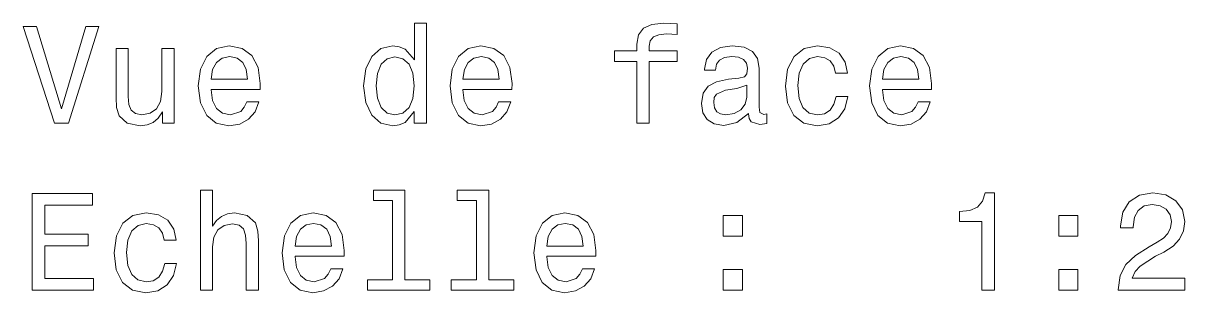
# Model space of a CAD drawing. Extents: x 0 to 420, y 0 to 297.
# Drawn here: x 309.43 to 351.45, y 115.72 to 125.48 of the extents above; entities that cross this region are included whole.
import ezdxf

# ---------------------------------------------------------------- set-up
doc = ezdxf.new("R2010")
doc.units = 0

msp = doc.modelspace()

# ---------------------------------------------------------------- linework, layer by layer
at = {"color": 7, "lineweight": 13}
for points in [[(311.685944, 125.366058), (310.808411, 122.385513), (309.90567, 125.366058), (309.426575, 125.366058), (310.556244, 121.861015), (311.060577, 121.861015), (312.165039, 125.366058)], [(323.572815, 122.279602), (323.572815, 121.861015), (324.016632, 121.861015), (324.016632, 125.482056), (323.577881, 125.482056), (323.577881, 124.155685), (323.23996, 124.538971), (323.033203, 124.629745), (322.796173, 124.665047), (322.367493, 124.564186), (322.034637, 124.281761), (321.81778, 123.827873), (321.742126, 123.217644), (321.81778, 122.607414), (322.034637, 122.148476), (322.367493, 121.861015), (322.796173, 121.765198), (323.033203, 121.800499), (323.245026, 121.891273)], [(331.631897, 124.100212), (331.631897, 121.861015), (332.075714, 121.861015), (332.075714, 124.100212), (333.084351, 124.100212), (333.084351, 124.478447), (332.075714, 124.478447), (332.075714, 124.644875), (332.111023, 124.846603), (332.22702, 124.982773), (332.423706, 125.063461), (332.706116, 125.093727), (333.084351, 125.073555), (333.084351, 125.456833), (332.605255, 125.482056), (332.171539, 125.436661), (331.868927, 125.300499), (331.687378, 125.063461), (331.631897, 124.725571), (331.631897, 124.478447), (330.819946, 124.478447), (330.819946, 124.100212)], [(314.888397, 124.569229), (314.44458, 124.569229), (314.44458, 123.005829), (314.394165, 122.642715), (314.247894, 122.38047), (314.020966, 122.219086), (313.723389, 122.168655), (313.486359, 122.209), (313.335083, 122.330032), (313.249329, 122.536804), (313.229156, 122.829315), (313.229156, 124.569229), (312.78537, 124.569229), (312.78537, 122.788971), (312.800507, 122.430901), (312.896301, 122.133347), (313.188812, 121.861015), (313.657837, 121.765198), (313.910004, 121.800499), (314.126862, 121.891273), (314.313446, 122.047615), (314.464752, 122.274559), (314.464752, 121.861015), (314.888397, 121.861015)], [(316.224854, 123.086517), (318.000061, 123.086517), (318.005096, 123.293289), (317.924408, 123.87326), (317.702515, 124.306984), (317.349487, 124.569229), (316.880463, 124.665047), (316.421539, 124.564186), (316.068512, 124.281761), (315.841553, 123.82283), (315.760864, 123.217644), (315.836517, 122.597328), (316.063446, 122.143433), (316.411438, 121.861015), (316.865326, 121.765198), (317.258698, 121.830757), (317.581482, 122.002228), (317.818512, 122.274559), (317.954681, 122.637672), (317.5159, 122.637672), (317.42514, 122.435944), (317.294006, 122.284645), (316.920807, 122.163612), (316.633331, 122.219086), (316.416473, 122.395599), (316.275269, 122.68306), (316.224854, 123.071388)], [(325.332916, 123.086517), (327.108124, 123.086517), (327.113159, 123.293289), (327.032471, 123.87326), (326.810577, 124.306984), (326.45755, 124.569229), (325.988525, 124.665047), (325.529602, 124.564186), (325.176575, 124.281761), (324.949615, 123.82283), (324.868927, 123.217644), (324.94458, 122.597328), (325.171539, 122.143433), (325.519501, 121.861015), (325.973389, 121.765198), (326.36676, 121.830757), (326.689545, 122.002228), (326.926575, 122.274559), (327.062744, 122.637672), (326.623993, 122.637672), (326.533203, 122.435944), (326.402069, 122.284645), (326.02887, 122.163612), (325.741425, 122.219086), (325.524567, 122.395599), (325.383331, 122.68306), (325.332916, 123.071388)], [(335.661438, 122.214043), (335.661438, 122.198914), (335.686646, 122.027443), (335.762299, 121.906403), (336.080017, 121.810585), (336.327148, 121.850929), (336.327148, 122.193871), (336.221252, 122.178741), (336.080017, 122.244301), (336.05481, 122.44603), (336.05481, 123.848045), (335.994293, 124.206116), (335.81778, 124.458275), (335.510132, 124.609573), (335.076416, 124.665047), (334.652802, 124.60453), (334.340118, 124.43306), (334.143433, 124.165771), (334.077881, 123.812744), (334.077881, 123.782486), (334.476288, 123.782486), (334.511597, 123.994301), (334.622528, 124.145599), (334.804108, 124.236374), (335.06131, 124.271675), (335.308411, 124.24646), (335.484924, 124.170815), (335.590851, 124.039688), (335.626129, 123.858131), (335.605957, 123.646317), (335.525269, 123.540413), (335.323547, 123.489975), (334.945313, 123.449631), (334.511597, 123.358856), (334.203949, 123.197472), (334.0224, 122.945313), (333.966919, 122.572113), (334.017365, 122.239258), (334.173706, 121.992142), (334.425842, 121.8358), (334.773834, 121.780327), (335.242859, 121.88623)], [(338.813446, 123.671532), (339.252228, 123.671532), (339.161438, 124.074989), (338.94458, 124.392715), (338.606689, 124.589401), (338.167938, 124.665047), (337.683777, 124.564186), (337.315613, 124.281761), (337.083618, 123.82283), (337.00293, 123.207558), (337.078583, 122.597328), (337.305542, 122.143433), (337.663605, 121.861015), (338.152802, 121.765198), (338.586517, 121.840843), (338.924408, 122.052658), (339.156403, 122.385513), (339.257263, 122.829315), (338.833618, 122.829315), (338.757996, 122.546898), (338.61676, 122.335075), (338.415039, 122.203957), (338.167938, 122.163612), (337.860291, 122.229172), (337.638397, 122.430901), (337.502228, 122.758713), (337.456818, 123.222687), (337.502228, 123.676575), (337.643433, 124.004387), (337.870361, 124.206116), (338.167938, 124.276718), (338.430176, 124.231331), (338.626862, 124.115341), (338.757996, 123.923698)], [(340.513031, 123.086517), (342.288239, 123.086517), (342.293274, 123.293289), (342.212585, 123.87326), (341.990692, 124.306984), (341.637665, 124.569229), (341.16864, 124.665047), (340.709717, 124.564186), (340.356689, 124.281761), (340.12973, 123.82283), (340.049042, 123.217644), (340.124695, 122.597328), (340.351654, 122.143433), (340.699615, 121.861015), (341.153503, 121.765198), (341.546875, 121.830757), (341.869659, 122.002228), (342.106689, 122.274559), (342.242859, 122.637672), (341.804077, 122.637672), (341.713318, 122.435944), (341.582184, 122.284645), (341.208984, 122.163612), (340.921539, 122.219086), (340.704681, 122.395599), (340.563446, 122.68306), (340.513031, 123.071388)], [(316.224854, 123.459717), (316.280334, 123.807701), (316.416473, 124.064903), (316.62326, 124.221245), (316.895599, 124.276718), (317.162872, 124.221245), (317.369659, 124.064903), (317.495728, 123.807701), (317.541138, 123.459717)], [(322.871826, 124.266632), (323.164337, 124.19603), (323.38623, 123.999344), (323.517365, 123.671532), (323.56778, 123.217644), (323.517365, 122.758713), (323.38623, 122.430901), (323.164337, 122.229172), (322.871826, 122.163612), (322.594452, 122.229172), (322.382629, 122.430901), (322.241425, 122.763756), (322.196014, 123.217644), (322.241425, 123.666489), (322.382629, 123.994301), (322.594452, 124.19603)], [(325.332916, 123.459717), (325.388397, 123.807701), (325.524567, 124.064903), (325.731323, 124.221245), (326.003662, 124.276718), (326.270966, 124.221245), (326.477722, 124.064903), (326.603821, 123.807701), (326.6492, 123.459717)], [(340.513031, 123.459717), (340.568512, 123.807701), (340.704681, 124.064903), (340.911438, 124.221245), (341.183777, 124.276718), (341.45108, 124.221245), (341.657837, 124.064903), (341.783936, 123.807701), (341.829315, 123.459717)], [(335.611023, 122.809143), (335.550507, 122.546898), (335.389099, 122.345161), (335.147034, 122.214043), (334.849487, 122.168655), (334.657837, 122.193871), (334.521667, 122.274559), (334.435944, 122.415771), (334.410736, 122.612457), (334.430908, 122.788971), (334.511597, 122.915047), (334.834351, 123.056259), (335.242859, 123.116776), (335.611023, 123.237816)], [(315.836517, 115.814186), (316.280334, 115.814186), (316.280334, 117.377586), (316.325714, 117.735657), (316.471954, 117.997902), (316.698914, 118.159286), (317.001495, 118.219803), (317.243561, 118.169373), (317.394867, 118.033203), (317.47052, 117.806259), (317.495728, 117.50367), (317.495728, 115.814186), (317.939545, 115.814186), (317.939545, 117.594444), (317.919373, 117.952515), (317.828583, 118.250069), (317.531036, 118.5224), (317.067078, 118.618217), (316.814911, 118.582916), (316.598053, 118.487099), (316.416473, 118.3358), (316.280334, 118.129028), (316.280334, 119.435226), (315.836517, 119.435226)], [(322.791138, 119.062027), (322.791138, 116.187386), (321.878296, 116.187386), (321.878296, 115.814186), (324.1427, 115.814186), (324.1427, 116.187386), (323.234924, 116.187386), (323.234924, 119.435226), (322.095154, 119.435226), (322.095154, 119.062027)], [(325.827148, 119.062027), (325.827148, 116.187386), (324.914337, 116.187386), (324.914337, 115.814186), (327.178741, 115.814186), (327.178741, 116.187386), (326.270966, 116.187386), (326.270966, 119.435226), (325.131195, 119.435226), (325.131195, 119.062027)], [(309.749329, 115.814186), (311.968353, 115.814186), (311.968353, 116.237816), (310.213318, 116.237816), (310.213318, 117.422974), (311.776703, 117.422974), (311.776703, 117.84156), (310.213318, 117.84156), (310.213318, 118.890556), (311.928009, 118.890556), (311.928009, 119.314186), (309.749329, 119.314186)], [(344.113892, 115.814186), (344.572815, 115.814186), (344.572815, 119.339401), (344.229889, 119.339401), (344.139099, 119.031769), (343.95755, 118.824997), (343.680176, 118.703957), (343.296875, 118.663612), (343.296875, 118.305542), (344.113892, 118.305542)], [(349.046173, 115.814186), (351.451782, 115.814186), (351.451782, 116.247902), (349.550476, 116.247902), (349.656403, 116.484932), (349.837952, 116.681618), (350.397766, 117.039688), (350.695313, 117.190987), (351.028137, 117.407845), (351.265198, 117.660004), (351.401367, 117.957558), (351.451782, 118.295456), (351.366058, 118.719086), (351.129028, 119.051941), (350.7659, 119.263756), (350.296875, 119.339401), (349.812744, 119.25367), (349.44458, 119.016632), (349.20755, 118.638397), (349.126862, 118.139114), (349.126862, 118.068512), (349.585785, 118.068512), (349.585785, 118.108856), (349.631165, 118.451797), (349.767334, 118.703957), (349.984192, 118.865341), (350.271667, 118.920815), (350.564178, 118.870384), (350.781036, 118.744301), (350.922241, 118.547615), (350.972687, 118.300499), (350.937378, 118.068512), (350.841553, 117.871826), (350.680176, 117.700356), (350.458252, 117.549057), (350.160706, 117.387672), (349.666473, 117.074989), (349.318512, 116.742142), (349.111725, 116.338684), (349.046173, 115.829315)], [(314.525269, 117.624702), (314.96405, 117.624702), (314.87326, 118.02816), (314.656403, 118.345886), (314.318512, 118.542572), (313.87973, 118.618217), (313.395599, 118.517357), (313.027435, 118.234932), (312.795441, 117.776001), (312.714752, 117.160728), (312.790405, 116.550499), (313.017365, 116.096603), (313.375427, 115.814186), (313.864624, 115.718369), (314.29834, 115.794014), (314.63623, 116.005829), (314.868225, 116.338684), (314.969086, 116.782486), (314.545441, 116.782486), (314.469788, 116.500069), (314.328583, 116.288246), (314.126862, 116.157127), (313.87973, 116.116783), (313.572113, 116.182343), (313.350189, 116.384071), (313.21405, 116.711884), (313.16864, 117.175858), (313.21405, 117.629745), (313.355255, 117.957558), (313.582184, 118.159286), (313.87973, 118.229889), (314.141998, 118.184502), (314.338684, 118.068512), (314.469788, 117.876869)], [(319.260864, 117.039688), (321.036072, 117.039688), (321.041138, 117.24646), (320.960449, 117.826431), (320.738525, 118.260155), (320.385498, 118.5224), (319.916473, 118.618217), (319.45755, 118.517357), (319.104523, 118.234932), (318.877594, 117.776001), (318.796875, 117.170815), (318.872528, 116.550499), (319.099487, 116.096603), (319.447479, 115.814186), (319.901367, 115.718369), (320.294739, 115.783928), (320.617493, 115.955399), (320.854523, 116.22773), (320.990692, 116.590843), (320.551941, 116.590843), (320.461151, 116.389114), (320.330017, 116.237816), (319.956818, 116.116783), (319.669373, 116.172256), (319.452515, 116.34877), (319.31131, 116.63623), (319.260864, 117.024559)], [(328.368927, 117.039688), (330.144165, 117.039688), (330.1492, 117.24646), (330.068512, 117.826431), (329.846588, 118.260155), (329.493591, 118.5224), (329.024567, 118.618217), (328.565613, 118.517357), (328.212585, 118.234932), (327.985657, 117.776001), (327.904968, 117.170815), (327.980621, 116.550499), (328.20755, 116.096603), (328.555542, 115.814186), (329.00943, 115.718369), (329.402802, 115.783928), (329.725555, 115.955399), (329.962585, 116.22773), (330.098755, 116.590843), (329.660004, 116.590843), (329.569214, 116.389114), (329.43811, 116.237816), (329.064911, 116.116783), (328.777435, 116.172256), (328.560577, 116.34877), (328.419373, 116.63623), (328.368927, 117.024559)], [(334.748627, 117.770958), (335.44458, 117.770958), (335.44458, 118.5224), (334.748627, 118.5224)], [(346.8927, 117.770958), (347.588684, 117.770958), (347.588684, 118.5224), (346.8927, 118.5224)], [(319.260864, 117.412888), (319.316345, 117.760872), (319.452515, 118.018074), (319.659271, 118.174416), (319.93161, 118.229889), (320.198914, 118.174416), (320.40567, 118.018074), (320.531769, 117.760872), (320.577148, 117.412888)], [(328.368927, 117.412888), (328.424408, 117.760872), (328.560577, 118.018074), (328.767365, 118.174416), (329.039673, 118.229889), (329.306976, 118.174416), (329.513733, 118.018074), (329.639832, 117.760872), (329.685211, 117.412888)], [(334.748627, 115.814186), (335.44458, 115.814186), (335.44458, 116.565628), (334.748627, 116.565628)], [(346.8927, 115.814186), (347.588684, 115.814186), (347.588684, 116.565628), (346.8927, 116.565628)]]:
    msp.add_lwpolyline(points, close=True, dxfattribs=at)

doc.saveas('drawing.dxf')
